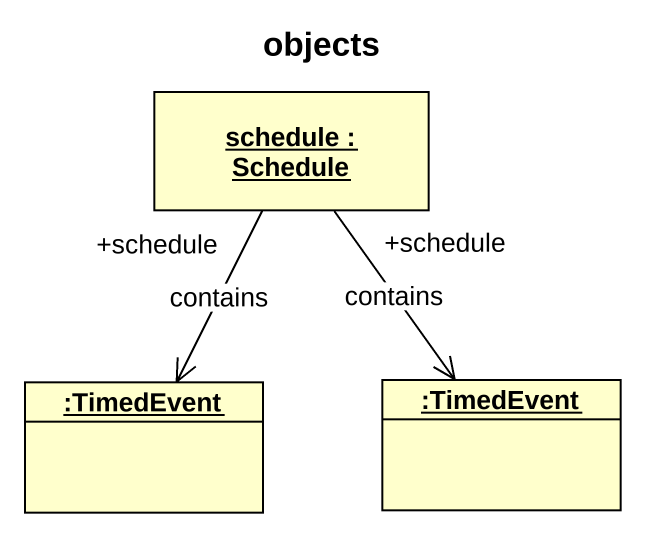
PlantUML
@startuml
title objects
hide circle
hide empty members
object "schedule : Schedule" as schedule
object ":TimedEvent" as TimedEvent
object ":TimedEvent" as TimedEvent_2
schedule "+schedule" --> TimedEvent : contains
schedule "+schedule" --> TimedEvent_2 : contains
@enduml
